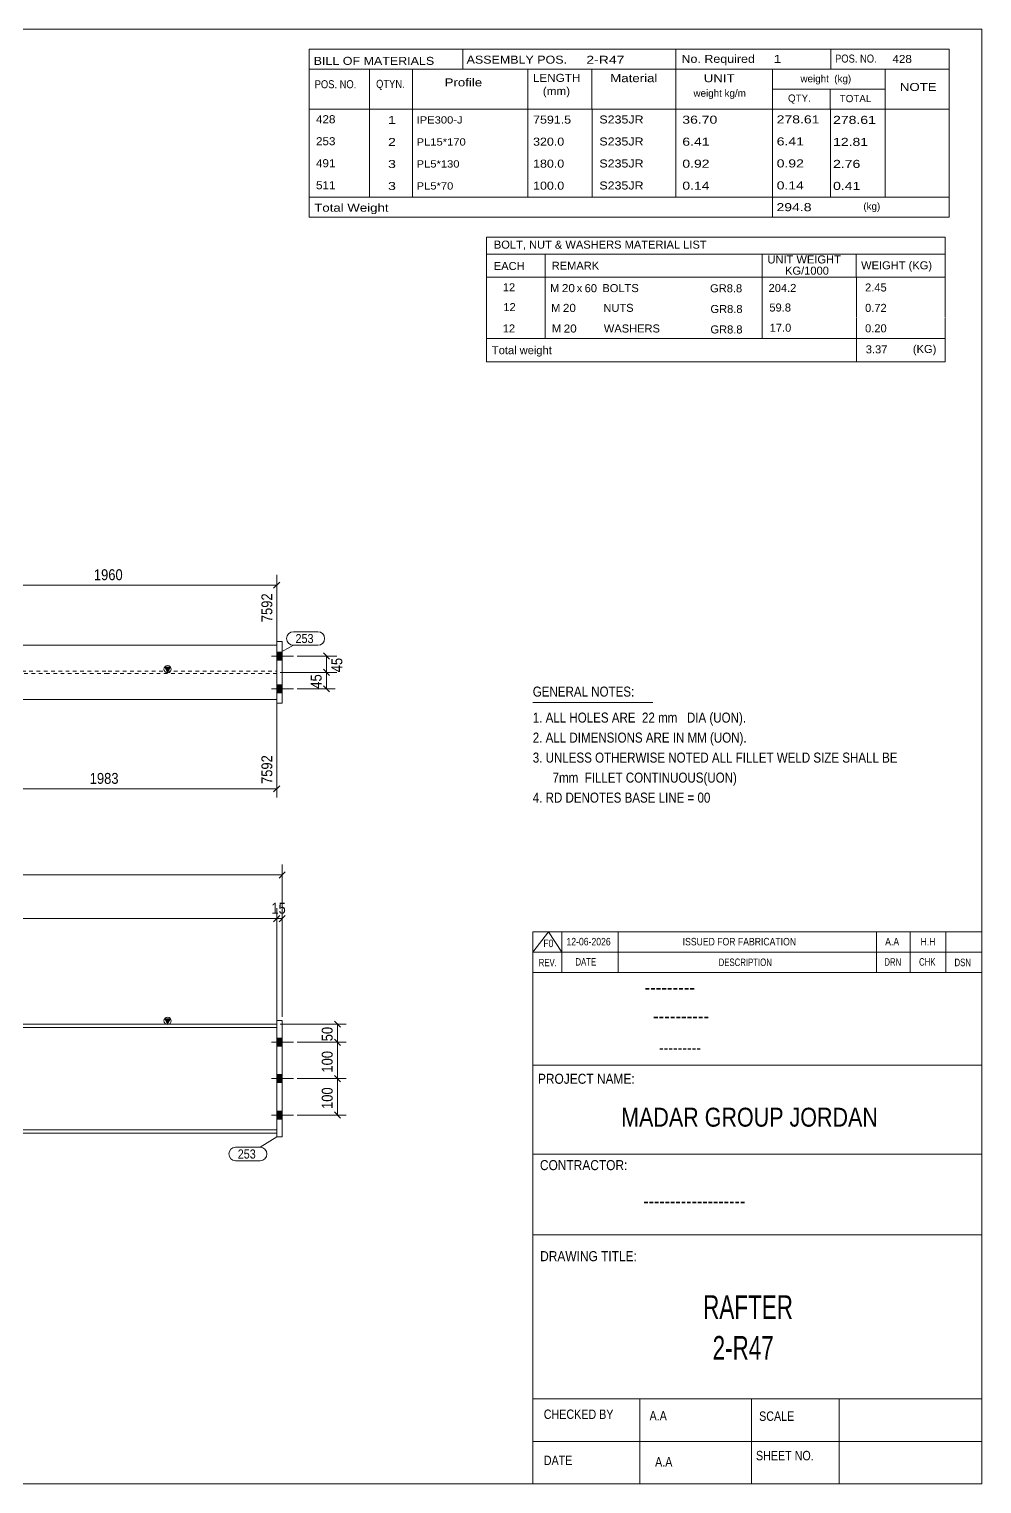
# Model space of a CAD drawing. Header units: millimetres. Extents: x 2 to 579, y 1 to 405.
# Drawn here: x 317 to 579, y 5 to 405 of the extents above; entities that cross this region are included whole.
import ezdxf

# ---------------------------------------------------------------- set-up
doc = ezdxf.new("R2010")
doc.units = ezdxf.units.MM
doc.linetypes.add('XKITLINE00', pattern=[0])
doc.linetypes.add('XKITLINE01', pattern=[4, 1, -1, 1, -1])
for name, color, linetype, lineweight in [('Bolt', 3, 'Continuous', 0), ('Dimensions', 7, 'Continuous', 0), ('DrawingSheet', 5, 'Continuous', 0), ('OtherObjectType', 7, 'Continuous', 0), ('Part', 2, 'Continuous', 0), ('PartMark', 7, 'Continuous', 0)]:
    doc.layers.add(name, color=color, linetype=linetype, lineweight=lineweight)
doc.styles.add('@ARIAL_UNICODE_MS_BOLD', font='ARIAL.TTF')
doc.styles.add('ARIAL', font='ARIAL.TTF')
doc.styles.add('ARIAL_NARROW', font='ARIALN.TTF')
doc.styles.add('COMIC_SANS_MS_BOLD', font='COMICBD.TTF')
doc.styles.add('SWIS721_EX_BT', font='ARIAL.TTF')
doc.styles.add('SWISSE', font='ARIAL.TTF')

# ---------------------------------------------------------------- blocks, each defined once
blk = doc.blocks.new('*A1')
at = {"layer": 'Bolt'}
for points in [[(386.58, 125.33), (385.08, 125.33), (385.08, 127.53), (386.58, 127.53)], [(386.58, 125.33), (385.08, 125.33), (385.08, 127.53), (386.58, 127.53)], [(386.58, 115.33), (385.08, 115.33), (385.08, 117.53), (386.58, 117.53)], [(386.58, 115.33), (385.08, 115.33), (385.08, 117.53), (386.58, 117.53)], [(386.58, 105.33), (385.08, 105.33), (385.08, 107.53), (386.58, 107.53)], [(386.58, 105.33), (385.08, 105.33), (385.08, 107.53), (386.58, 107.53)]]:
    blk.add_hatch(color=3, dxfattribs=at).paths.add_polyline_path(points, flags=17)
at = {"layer": 'Bolt', "color": 3, "linetype": 'XKITLINE00', "lineweight": 0}
for p, q in [((389.68, 126.43), (383.68, 126.43)), ((389.68, 126.43), (383.68, 126.43)), ((386.58, 127.53), (385.08, 127.53)), ((386.58, 127.53), (385.08, 127.53)), ((386.58, 125.33), (385.08, 125.33)), ((386.58, 125.33), (385.08, 125.33)), ((389.68, 116.43), (383.68, 116.43)), ((389.68, 116.43), (383.68, 116.43)), ((386.58, 117.53), (385.08, 117.53)), ((386.58, 117.53), (385.08, 117.53)), ((386.58, 115.33), (385.08, 115.33)), ((386.58, 115.33), (385.08, 115.33)), ((389.68, 106.43), (383.68, 106.43)), ((389.68, 106.43), (383.68, 106.43)), ((386.58, 107.53), (385.08, 107.53)), ((386.58, 107.53), (385.08, 107.53)), ((386.58, 105.33), (385.08, 105.33)), ((386.58, 105.33), (385.08, 105.33))]:
    blk.add_line(p, q, dxfattribs=at)
blk = doc.blocks.new('*A6')
at = {"layer": 'Part'}
blk.add_hatch(color=2, dxfattribs=at).paths.add_polyline_path([(354.28, 132.83), (355.88, 132.83), (355.08, 131.43)], flags=17)
at = {"layer": 'Part', "color": 2, "linetype": 'XKITLINE00', "lineweight": 0}
for p, q in [((355.08, 131.43), (354.28, 132.83)), ((354.28, 132.83), (355.88, 132.83)), ((355.88, 132.83), (355.08, 131.43)), ((54.84, 131.43), (135.24, 131.43)), ((135.24, 130.53), (54.84, 130.53)), ((135.34, 131.43), (236.96, 131.43)), ((236.96, 130.53), (135.34, 130.53)), ((237.06, 131.43), (338.68, 131.43)), ((338.68, 130.53), (237.06, 130.53)), ((338.78, 131.43), (385.08, 131.43)), ((385.08, 130.53), (338.78, 130.53)), ((135.24, 102.33), (54.84, 102.33)), ((54.84, 101.43), (135.24, 101.43)), ((236.96, 102.33), (135.34, 102.33)), ((135.34, 101.43), (236.96, 101.43)), ((338.68, 102.33), (237.06, 102.33)), ((237.06, 101.43), (338.68, 101.43)), ((385.08, 102.33), (338.78, 102.33)), ((338.78, 101.43), (385.08, 101.43))]:
    blk.add_line(p, q, dxfattribs=at)
at = {"layer": 'Part', "color": 7, "linetype": 'XKITLINE01', "lineweight": 0}
for p, q in [((54.84, 131.43), (54.84, 101.43)), ((385.08, 131.43), (385.08, 101.43))]:
    blk.add_line(p, q, dxfattribs=at)
at = {"layer": 'Part', "color": 2, "linetype": 'XKITLINE00', "lineweight": 0}
blk.add_circle((355.08, 132.33), 1, dxfattribs=at)
blk = doc.blocks.new('*A7')
at = {"layer": 'Part', "color": 2, "linetype": 'XKITLINE00', "lineweight": 0}
for p, q in [((385.08, 100.43), (385.08, 132.43)), ((385.08, 132.43), (386.58, 132.43)), ((386.58, 100.43), (386.58, 132.43)), ((385.08, 100.43), (386.58, 100.43))]:
    blk.add_line(p, q, dxfattribs=at)
blk = doc.blocks.new('*A15')
at = {"layer": 'Bolt'}
for points in [[(386.58, 231.53), (385.08, 231.53), (385.08, 233.73), (386.58, 233.73)], [(386.58, 231.53), (385.08, 231.53), (385.08, 233.73), (386.58, 233.73)], [(386.58, 231.53), (385.08, 231.53), (385.08, 233.73), (386.58, 233.73)], [(386.58, 222.53), (385.08, 222.53), (385.08, 224.73), (386.58, 224.73)], [(386.58, 222.53), (385.08, 222.53), (385.08, 224.73), (386.58, 224.73)], [(386.58, 222.53), (385.08, 222.53), (385.08, 224.73), (386.58, 224.73)]]:
    blk.add_hatch(color=3, dxfattribs=at).paths.add_polyline_path(points, flags=17)
at = {"layer": 'Bolt', "color": 3, "linetype": 'XKITLINE00', "lineweight": 0}
for p, q in [((389.68, 232.63), (383.68, 232.63)), ((389.68, 232.63), (383.68, 232.63)), ((389.68, 232.63), (383.68, 232.63)), ((386.58, 233.73), (385.08, 233.73)), ((386.58, 233.73), (385.08, 233.73)), ((386.58, 233.73), (385.08, 233.73)), ((386.58, 231.53), (385.08, 231.53)), ((386.58, 231.53), (385.08, 231.53)), ((386.58, 231.53), (385.08, 231.53)), ((386.58, 224.73), (385.08, 224.73)), ((386.58, 224.73), (385.08, 224.73)), ((386.58, 224.73), (385.08, 224.73)), ((389.68, 223.63), (383.68, 223.63)), ((389.68, 223.63), (383.68, 223.63)), ((389.68, 223.63), (383.68, 223.63)), ((386.58, 222.53), (385.08, 222.53)), ((386.58, 222.53), (385.08, 222.53)), ((386.58, 222.53), (385.08, 222.53))]:
    blk.add_line(p, q, dxfattribs=at)
blk = doc.blocks.new('*A20')
at = {"layer": 'Part'}
blk.add_hatch(color=2, dxfattribs=at).paths.add_polyline_path([(354.28, 229.53), (355.88, 229.53), (355.08, 228.13)], flags=17)
at = {"layer": 'Part', "color": 2, "linetype": 'XKITLINE00', "lineweight": 0}
for p, q in [((54.84, 235.63), (135.24, 235.63)), ((135.34, 235.63), (236.96, 235.63)), ((237.06, 235.63), (338.68, 235.63)), ((338.78, 235.63), (385.08, 235.63)), ((355.08, 228.13), (354.28, 229.53)), ((354.28, 229.53), (355.88, 229.53)), ((355.88, 229.53), (355.08, 228.13)), ((54.84, 220.63), (135.24, 220.63)), ((135.34, 220.63), (236.96, 220.63)), ((237.06, 220.63), (338.68, 220.63)), ((338.78, 220.63), (385.08, 220.63))]:
    blk.add_line(p, q, dxfattribs=at)
at = {"layer": 'Part', "color": 7, "linetype": 'XKITLINE01', "lineweight": 0}
for p, q in [((54.84, 220.63), (54.84, 235.63)), ((385.08, 220.63), (385.08, 235.63)), ((54.84, 228.45), (135.24, 228.45)), ((135.34, 228.45), (236.96, 228.45)), ((237.06, 228.45), (338.68, 228.45)), ((338.78, 228.45), (385.08, 228.45)), ((135.24, 227.8), (54.84, 227.8)), ((236.96, 227.8), (135.34, 227.8)), ((338.68, 227.8), (237.06, 227.8)), ((385.08, 227.8), (338.78, 227.8))]:
    blk.add_line(p, q, dxfattribs=at)
at = {"layer": 'Part', "color": 2, "linetype": 'XKITLINE00', "lineweight": 0}
blk.add_circle((355.08, 229.03), 1, dxfattribs=at)
blk = doc.blocks.new('*A21')
at = {"layer": 'Part', "color": 2, "linetype": 'XKITLINE00', "lineweight": 0}
for p, q in [((385.08, 219.63), (385.08, 236.63)), ((385.08, 236.63), (386.58, 236.63)), ((386.58, 236.63), (386.58, 219.63)), ((386.58, 219.63), (385.08, 219.63))]:
    blk.add_line(p, q, dxfattribs=at)
blk = doc.blocks.new('*A31')
at = {"layer": 'DrawingSheet', "color": 5, "linetype": 'XKITLINE00', "lineweight": 0}
for p, q in [((579, 405), (5, 405)), ((5, 405), (5, 5)), ((579, 5), (579, 405)), ((5, 5), (579, 5))]:
    blk.add_line(p, q, dxfattribs=at)
at = {"layer": 'DrawingSheet', "color": 5, "style": 'ARIAL', "width": 0.85}
blk.add_text('Tekla structures', height=2, rotation=90, dxfattribs=at).set_placement((4.5, 5.5))
blk = doc.blocks.new('*A32')
at = {"layer": 'OtherObjectType', "color": 7, "linetype": 'XKITLINE00', "lineweight": 0}
for p, q in [((442.76, 347.8), (442.75, 336.8)), ((442.76, 347.8), (568.88, 347.8)), ((568.88, 347.8), (568.88, 336.8)), ((442.75, 343.15), (568.88, 343.15)), ((458.87, 343.16), (458.87, 336.8)), ((518.57, 343.16), (518.57, 336.8)), ((544.47, 343.14), (544.47, 336.8)), ((442.76, 336.77), (442.76, 331.27)), ((442.77, 336.8), (568.88, 336.8)), ((458.92, 336.8), (458.92, 331.18)), ((518.57, 336.8), (518.57, 331.18)), ((544.5, 336.8), (544.5, 331.3)), ((568.88, 336.8), (568.88, 331.3)), ((442.79, 331.18), (442.79, 325.57)), ((458.95, 331.18), (458.95, 325.56)), ((518.57, 331.18), (518.57, 325.56)), ((544.5, 331.18), (544.5, 325.68)), ((568.88, 331.18), (568.88, 325.68)), ((442.79, 325.55), (442.79, 319.98)), ((458.95, 325.56), (458.95, 319.94)), ((518.57, 325.56), (518.57, 319.94)), ((544.5, 325.56), (544.5, 319.95)), ((568.88, 325.56), (568.88, 319.95)), ((568.88, 319.95), (442.75, 319.98)), ((442.78, 319.94), (442.78, 313.54)), ((442.85, 319.94), (568.87, 319.94)), ((544.5, 319.91), (544.5, 313.49)), ((568.87, 319.91), (568.87, 313.5)), ((442.77, 313.5), (568.87, 313.5))]:
    blk.add_line(p, q, dxfattribs=at)
at = {"layer": 'OtherObjectType', "color": 7, "style": 'ARIAL_NARROW'}
for s, width, p in [('BOLT, NUT & WASHERS MATERIAL LIST', 1.211571, (444.79, 344.64)), ('EACH', 1.211571, (444.78, 338.77)), ('REMARK', 1.211571, (460.7, 338.86)), ('UNIT WEIGHT', 1.211571, (520.03, 340.57)), ('WEIGHT (KG)', 1.211571, (545.78, 338.95)), (' KG/1000', 1.211571, (524.02, 337.48)), ('12', 1.211571, (447.26, 332.9)), ('M', 1.211571, (460.26, 332.7)), ('20', 1.275, (463.5, 332.68)), ('x', 1.211571, (467.58, 332.68)), ('60', 1.211571, (469.76, 332.67)), ('BOLTS', 1.211571, (474.63, 332.69)), ('GR8.8', 1.211571, (504.25, 332.64)), ('204.2', 1.211571, (520.34, 332.73)), ('2.45', 1.211571, (546.87, 332.86)), ('12', 1.211571, (447.4, 327.46)), ('M', 1.211571, (460.54, 327.26)), ('20', 1.275, (463.78, 327.24)), ('NUTS', 1.211571, (474.91, 327.26)), ('GR8.8', 1.211571, (504.35, 326.94)), ('59.8', 1.211571, (520.56, 327.35)), ('0.72', 1.211571, (546.87, 327.24)), ('17.0', 1.211571, (520.64, 321.79)), ('12', 1.211571, (447.24, 321.59)), ('M', 1.211571, (460.76, 321.59)), ('20', 1.275, (464, 321.57)), ('WASHERS', 1.211571, (475.04, 321.58)), ('GR8.8', 1.211571, (504.35, 321.32)), ('0.20', 1.211571, (546.87, 321.63)), ('Total weight', 1.211571, (444.26, 315.62)), ('3.37', 1.211571, (547.07, 315.85)), ('(KG)', 1.211571, (560.02, 315.95))]:
    blk.add_text(s, height=2.2, dxfattribs=dict(at, width=width)).set_placement(p)
blk = doc.blocks.new('*A33')
at = {"layer": 'OtherObjectType', "color": 7, "linetype": 'XKITLINE00', "lineweight": 0}
blk.add_line((455.5, 219.82), (488.5, 219.82), dxfattribs=at)
at = {"layer": 'OtherObjectType', "color": 7, "style": 'ARIAL_NARROW', "width": 1.008832}
for s, p in [('GENERAL NOTES:', (455.5, 221.47)), ('1. ALL HOLES ARE  22 mm   DIA (UON).', (455.5, 214.32)), ('2. ALL DIMENSIONS ARE IN MM (UON).', (455.5, 208.82)), ('3. UNLESS OTHERWISE NOTED ALL FILLET WELD SIZE SHALL BE', (455.5, 203.32)), ('7mm  FILLET CONTINUOUS(UON)', (460.95, 197.82)), ('4. RD DENOTES BASE LINE = 00', (455.5, 192.32))]:
    blk.add_text(s, height=2.75, dxfattribs=at).set_placement(p)
blk = doc.blocks.new('*A34')
at = {"layer": 'OtherObjectType', "color": 7, "linetype": 'XKITLINE00', "lineweight": 0}
for p, q in [((455.5, 156.76), (579, 156.76)), ((455.5, 151.21), (459.82, 156.76)), ((455.5, 151.21), (455.5, 156.76)), ((459.82, 156.76), (463.53, 151.21)), ((463.53, 151.21), (463.53, 156.76)), ((478.97, 151.21), (478.97, 156.76)), ((549.98, 151.21), (549.98, 156.76)), ((559.24, 151.21), (559.24, 156.76)), ((569.12, 151.21), (569.12, 156.76)), ((579, 151.21), (579, 156.76)), ((455.5, 151.21), (579, 151.21)), ((455.5, 145.65), (455.5, 151.21)), ((459.21, 151.21), (579, 151.21)), ((463.53, 145.65), (463.53, 151.21)), ((478.97, 145.65), (478.97, 151.21)), ((549.98, 145.65), (549.98, 151.21)), ((559.24, 145.65), (559.24, 151.21)), ((569.12, 145.65), (569.12, 151.21)), ((579, 145.65), (579, 151.21))]:
    blk.add_line(p, q, dxfattribs=at)
at = {"layer": 'OtherObjectType', "color": 7, "style": 'ARIAL_NARROW'}
for s, height, width, p in [('F0', 2.058, 1.008832, (458.4, 152.59)), ('12-06-2026', 2.058, 1.008832, (464.76, 153.06)), ('ISSUED FOR FABRICATION', 2.0583, 1.008832, (496.71, 153.06)), ('A.A', 2.058, 1.008832, (552.4, 153.06)), ('H.H', 2.058, 1.008832, (562.13, 153.06)), ('REV.', 2.058, 0.907949, (457.13, 147.31)), ('DATE', 2.058, 0.907949, (467.23, 147.5)), ('DESCRIPTION', 2.0583, 0.907949, (506.61, 147.39)), ('DRN', 2.058, 0.907949, (552.17, 147.47)), ('CHK', 2.058, 0.907949, (561.72, 147.5)), ('DSN', 2.058, 0.907949, (571.47, 147.35))]:
    blk.add_text(s, height=height, dxfattribs=dict(at, width=width)).set_placement(p)
blk = doc.blocks.new('*A36')
at = {"layer": 'OtherObjectType', "color": 2, "linetype": 'XKITLINE00', "lineweight": 0}
for p, q in [((455.5, 145.65), (579, 145.65)), ((455.5, 5), (455.5, 145.64)), ((578.98, 145.64), (579, 5)), ((579, 120.14), (455.5, 120.14)), ((455.5, 95.63), (579, 95.63)), ((579, 73.49), (455.5, 73.49)), ((579, 28.4), (455.5, 28.4)), ((484.94, 28.4), (484.94, 5)), ((515.62, 5), (515.62, 28.4)), ((539.75, 5), (539.75, 28.4)), ((579, 16.7), (455.5, 16.7)), ((579, 5), (455.5, 5))]:
    blk.add_line(p, q, dxfattribs=at)
at = {"layer": 'OtherObjectType', "color": 4, "style": '@ARIAL_UNICODE_MS_BOLD', "width": 0.85}
blk.add_text('---------', height=3.9, dxfattribs=at).set_placement((486.23, 139.59))
at = {"layer": 'OtherObjectType', "color": 7, "style": 'ARIAL', "width": 0.85}
for s, height, p in [('----------', 3.9, (488.56, 131.77)), ('---------', 3.25, (490.21, 123.31))]:
    blk.add_text(s, height=height, dxfattribs=at).set_placement(p)
at = {"layer": 'OtherObjectType', "color": 3, "width": 0.85}
for s, style, p in [('PROJECT NAME:', 'SWIS721_EX_BT', (456.92, 115.01)), ('CONTRACTOR:', 'SWISSE', (457.47, 91.27)), ('DRAWING TITLE:', 'SWIS721_EX_BT', (457.53, 66.24))]:
    blk.add_text(s, height=2.7618, dxfattribs=dict(at, style=style)).set_placement(p)
at = {"layer": 'OtherObjectType', "color": 7, "width": 0.85}
for s, height, p in [('MADAR GROUP JORDAN', 5.2, (479.79, 103.23)), ('CHECKED BY', 2.592, (458.53, 22.86)), ('A.A', 2.592, (487.61, 22.45)), ('SCALE', 2.592, (517.74, 22.33)), ('DATE', 2.592, (458.54, 10.16)), ('A.A', 2.592, (489.14, 9.76)), ('SHEET NO.', 2.592, (516.87, 11.49))]:
    blk.add_text(s, height=height, dxfattribs=at).set_placement(p)
at = {"layer": 'OtherObjectType', "color": 1}
for s, height, style, width, p in [('-------------------', 3.9, 'COMIC_SANS_MS_BOLD', 0.85, (485.87, 80.86)), ('RAFTER', 6.5, 'ARIAL', 0.68, (502.34, 50.37)), ('2-R47', 6.5, 'ARIAL', 0.68, (504.95, 39.17))]:
    blk.add_text(s, height=height, dxfattribs=dict(at, style=style, width=width)).set_placement(p)
blk = doc.blocks.new('*A37')
at = {"layer": 'OtherObjectType', "color": 7, "linetype": 'XKITLINE00', "lineweight": 0}
for p, q in [((393.98, 399.5), (569.98, 399.5)), ((393.98, 399.5), (393.98, 388.5)), ((436.26, 399.42), (436.26, 393.87)), ((494.85, 394), (494.85, 399.5)), ((537.43, 393.96), (537.43, 399.42)), ((569.98, 394), (569.98, 399.5)), ((393.98, 394), (569.98, 394)), ((410.64, 394), (410.64, 383)), ((422.4, 393.98), (422.4, 383.03)), ((454.12, 393.99), (454.13, 383)), ((471.78, 393.98), (471.78, 383)), ((494.85, 393.98), (494.85, 383)), ((521.43, 394), (521.43, 383)), ((552.42, 394), (552.42, 383)), ((569.98, 394), (569.98, 388.5)), ((393.98, 388.5), (393.98, 383)), ((521.45, 388.52), (552.45, 388.52)), ((537.28, 388.52), (537.28, 383)), ((569.98, 388.5), (569.98, 383)), ((393.98, 383), (569.98, 383)), ((393.98, 383), (393.98, 376.95)), ((410.63, 383), (410.63, 376.95)), ((422.44, 382.99), (422.44, 376.95)), ((454.12, 383), (454.11, 376.95)), ((471.79, 383), (471.79, 376.95)), ((494.87, 383), (494.87, 376.95)), ((521.44, 383), (521.44, 376.95)), ((537.33, 382.95), (537.33, 376.95)), ((552.43, 383), (552.43, 376.95)), ((569.98, 383), (569.98, 376.95)), ((393.98, 376.95), (393.98, 370.9)), ((410.63, 376.95), (410.63, 370.9)), ((422.44, 376.94), (422.44, 370.9)), ((454.12, 376.95), (454.11, 370.9)), ((471.79, 376.95), (471.79, 370.9)), ((494.87, 376.95), (494.87, 370.9)), ((521.44, 376.95), (521.44, 370.9)), ((537.33, 376.9), (537.33, 370.9)), ((552.43, 376.95), (552.43, 370.9)), ((569.98, 376.95), (569.98, 370.9)), ((393.98, 370.9), (393.98, 364.85)), ((410.63, 370.9), (410.63, 364.85)), ((422.44, 370.89), (422.44, 364.85)), ((454.12, 370.9), (454.11, 364.85)), ((471.79, 370.9), (471.79, 364.85)), ((494.87, 370.9), (494.87, 364.85)), ((521.44, 370.9), (521.44, 364.85)), ((537.33, 370.85), (537.33, 364.85)), ((552.43, 370.9), (552.43, 364.85)), ((569.98, 370.9), (569.98, 364.85)), ((393.98, 364.85), (393.98, 358.8)), ((410.63, 364.85), (410.63, 358.8)), ((422.44, 364.84), (422.44, 358.8)), ((454.12, 364.85), (454.11, 358.8)), ((471.79, 364.85), (471.79, 358.8)), ((494.87, 364.85), (494.87, 358.8)), ((521.44, 364.85), (521.44, 358.8)), ((537.33, 364.8), (537.33, 358.8)), ((552.43, 364.85), (552.43, 358.8)), ((569.98, 364.85), (569.98, 358.8)), ((393.98, 358.8), (569.98, 358.8)), ((393.98, 358.8), (393.98, 353.3)), ((521.44, 358.8), (521.44, 353.3)), ((569.98, 358.8), (569.98, 353.3)), ((393.98, 353.3), (569.98, 353.3))]:
    blk.add_line(p, q, dxfattribs=at)
at = {"layer": 'OtherObjectType', "color": 7, "style": 'ARIAL_NARROW'}
for s, height, width, p in [('BILL OF MATERIALS', 2.2, 1.36, (395.25, 395.16)), ('ASSEMBLY POS.', 2.2, 1.36, (437.3, 395.5)), ('2-R47', 2.2, 1.525501, (470.23, 395.46)), ('No. Required', 2.2, 1.36, (496.39, 395.72)), ('1', 2.2, 1.525501, (521.75, 395.72)), ('POS. NO.', 2.2, 1.02, (538.63, 395.79)), ('428', 2.2, 1.270501, (554.4, 395.69)), ('LENGTH', 2.2, 1.275, (455.54, 390.49)), ('Material', 2.2, 1.445, (476.81, 390.41)), ('UNIT', 2.2, 1.445, (502.52, 390.4)), ('weight  (kg)', 1.98, 1.19, (529.11, 390.39)), ('POS. NO.', 2.2, 1.02, (395.53, 388.74)), ('QTYN.', 2.2, 1.02, (412.42, 388.84)), ('Profile', 2.2, 1.445, (431.26, 389.25)), ('(mm)', 2.2, 1.275, (458.26, 386.86)), ('weight kg/m', 1.98, 1.19, (499.69, 386.4)), ('NOTE', 2.2, 1.445, (556.44, 387.99)), ('QTY.', 1.98, 1.19, (525.68, 385.03)), ('TOTAL', 1.98, 1.19, (539.9, 384.91)), ('428', 2.2, 1.270501, (395.89, 379.12)), ('1', 2.2, 1.525501, (415.71, 378.91)), ('IPE300-J', 1.98, 1.355501, (423.56, 379.04)), ('7591.5', 2.2, 1.355501, (455.59, 379.01)), ('S235JR', 2.2, 1.355501, (473.81, 379.05)), ('36.70', 2.2, 1.525501, (496.62, 378.99)), ('278.61', 2.2, 1.525501, (522.57, 379.07)), ('278.61', 2.2, 1.525501, (538.08, 378.94)), ('253', 2.2, 1.270501, (395.89, 373.07)), ('2', 2.2, 1.525501, (415.71, 372.86)), ('PL15*170', 1.98, 1.355501, (423.56, 372.99)), ('320.0', 2.2, 1.355501, (455.59, 372.96)), ('S235JR', 2.2, 1.355501, (473.81, 373)), ('6.41', 2.2, 1.525501, (496.62, 372.94)), ('6.41', 2.2, 1.525501, (522.57, 373.02)), ('12.81', 2.2, 1.525501, (538.08, 372.89)), ('491', 2.2, 1.270501, (395.89, 367.02)), ('3', 2.2, 1.525501, (415.71, 366.81)), ('PL5*130', 1.98, 1.355501, (423.56, 366.94)), ('180.0', 2.2, 1.355501, (455.59, 366.91)), ('S235JR', 2.2, 1.355501, (473.81, 366.95)), ('0.92', 2.2, 1.525501, (496.62, 366.89)), ('0.92', 2.2, 1.525501, (522.57, 366.97)), ('2.76', 2.2, 1.525501, (538.08, 366.84)), ('511', 2.2, 1.270501, (395.89, 360.97)), ('3', 2.2, 1.525501, (415.71, 360.76)), ('PL5*70', 1.98, 1.355501, (423.56, 360.89)), ('100.0', 2.2, 1.355501, (455.59, 360.86)), ('S235JR', 2.2, 1.355501, (473.81, 360.9)), ('0.14', 2.2, 1.525501, (496.62, 360.84)), ('0.14', 2.2, 1.525501, (522.57, 360.92)), ('0.41', 2.2, 1.525501, (538.08, 360.79)), ('Total Weight', 2.2, 1.445, (395.4, 354.79)), ('294.8', 2.2, 1.525501, (522.52, 354.94)), ('(kg)', 1.98, 1.19, (546.4, 355.31))]:
    blk.add_text(s, height=height, dxfattribs=dict(at, width=width)).set_placement(p)
blk = doc.blocks.new('*A39')
at = {"layer": 'Dimensions', "color": 7, "linetype": 'XKITLINE00', "lineweight": 0}
for p, q in [((54.19, 173.27), (52.49, 171.58)), ((53.34, 133.43), (53.34, 175.28)), ((53.34, 172.43), (386.58, 172.43)), ((387.43, 173.27), (385.74, 171.58)), ((386.58, 133.43), (386.58, 175.28))]:
    blk.add_line(p, q, dxfattribs=at)
at = {"layer": 'Dimensions', "color": 3}
for p in [(53.34, 172.43), (386.58, 172.43)]:
    blk.add_point(p, dxfattribs=at)
at = {"layer": 'Dimensions', "color": 3, "style": 'ARIAL', "width": 0.85}
blk.add_text('7622', height=3, dxfattribs=at).set_placement((215.51, 173.78))
blk = doc.blocks.new('*A41')
at = {"layer": 'Dimensions', "color": 7, "linetype": 'XKITLINE00', "lineweight": 0}
for p, q in [((55.69, 161.27), (53.99, 159.58)), ((54.84, 132.43), (54.84, 163.28)), ((54.84, 160.43), (385.08, 160.43)), ((385.93, 161.27), (384.24, 159.58)), ((385.08, 132.43), (385.08, 163.28))]:
    blk.add_line(p, q, dxfattribs=at)
at = {"layer": 'Dimensions', "color": 3}
for p in [(54.84, 160.43), (385.08, 160.43)]:
    blk.add_point(p, dxfattribs=at)
at = {"layer": 'Dimensions', "color": 3, "style": 'ARIAL', "width": 0.85}
blk.add_text('7592', height=3, dxfattribs=at).set_placement((215.51, 161.78))
blk = doc.blocks.new('*A42')
at = {"layer": 'Dimensions', "color": 7, "linetype": 'XKITLINE00', "lineweight": 0}
for p, q in [((385.93, 161.27), (384.24, 159.58)), ((385.08, 132.43), (385.08, 163.28)), ((385.08, 160.43), (386.58, 160.43)), ((387.43, 161.27), (385.74, 159.58)), ((386.58, 133.43), (386.58, 163.28))]:
    blk.add_line(p, q, dxfattribs=at)
at = {"layer": 'Dimensions', "color": 3}
for p in [(385.08, 160.43), (386.58, 160.43)]:
    blk.add_point(p, dxfattribs=at)
at = {"layer": 'Dimensions', "color": 3, "style": 'ARIAL', "width": 0.85}
blk.add_text('15', height=3, dxfattribs=at).set_placement((383.61, 161.78))
blk = doc.blocks.new('*A52')
at = {"layer": 'Dimensions', "color": 7, "linetype": 'XKITLINE00', "lineweight": 0}
for p, q in [((390.68, 116.43), (404.22, 116.43)), ((400.98, 117.27), (402.67, 115.58)), ((401.82, 106.43), (401.82, 116.43)), ((390.68, 106.43), (404.22, 106.43)), ((400.98, 107.27), (402.67, 105.58))]:
    blk.add_line(p, q, dxfattribs=at)
at = {"layer": 'Dimensions', "color": 3}
for p in [(401.82, 116.43), (401.82, 106.43)]:
    blk.add_point(p, dxfattribs=at)
at = {"layer": 'Dimensions', "color": 3, "style": 'ARIAL', "width": 0.85}
blk.add_text('100', height=3, rotation=90.0002, dxfattribs=at).set_placement((400.47, 108.09))
blk = doc.blocks.new('*A53')
at = {"layer": 'Dimensions', "color": 7, "linetype": 'XKITLINE00', "lineweight": 0}
for p, q in [((390.68, 126.43), (404.22, 126.43)), ((400.98, 127.27), (402.67, 125.58)), ((401.82, 116.43), (401.82, 126.43)), ((390.68, 116.43), (404.22, 116.43)), ((400.98, 117.27), (402.67, 115.58))]:
    blk.add_line(p, q, dxfattribs=at)
at = {"layer": 'Dimensions', "color": 3}
for p in [(401.82, 126.43), (401.82, 116.43)]:
    blk.add_point(p, dxfattribs=at)
at = {"layer": 'Dimensions', "color": 3, "style": 'ARIAL', "width": 0.85}
blk.add_text('100', height=3, rotation=90.0002, dxfattribs=at).set_placement((400.47, 118.09))
blk = doc.blocks.new('*A54')
at = {"layer": 'Dimensions', "color": 7, "linetype": 'XKITLINE00', "lineweight": 0}
for p, q in [((400.98, 132.27), (402.67, 130.58)), ((386.08, 131.43), (404.22, 131.43)), ((401.82, 126.43), (401.82, 131.43)), ((390.68, 126.43), (404.22, 126.43)), ((400.98, 127.27), (402.67, 125.58))]:
    blk.add_line(p, q, dxfattribs=at)
at = {"layer": 'Dimensions', "color": 3}
for p in [(401.82, 131.43), (401.82, 126.43)]:
    blk.add_point(p, dxfattribs=at)
at = {"layer": 'Dimensions', "color": 3, "style": 'ARIAL', "width": 0.85}
blk.add_text('50', height=3, rotation=90.0002, dxfattribs=at).set_placement((400.47, 126.7))
blk = doc.blocks.new('*A66')
at = {"layer": 'PartMark', "color": 7, "linetype": 'XKITLINE00', "lineweight": 0}
for p, q in [((385.08, 100.43), (380.53, 97.56)), ((373.77, 97.56), (380.53, 97.56)), ((373.77, 93.86), (380.53, 93.86))]:
    blk.add_line(p, q, dxfattribs=at)
for centre, start, end in [((373.77, 95.71), 90, 270), ((380.53, 95.71), 270, 90)]:
    blk.add_arc(centre, 1.85, start, end, dxfattribs=at)
at = {"layer": 'PartMark', "color": 3, "style": 'ARIAL', "width": 0.85}
blk.add_text('253', height=2.5, dxfattribs=at).set_placement((374.37, 94.46))
blk = doc.blocks.new('*A76')
at = {"layer": 'Dimensions', "color": 7, "linetype": 'XKITLINE00', "lineweight": 0}
for p, q in [((294.29, 252.97), (292.59, 251.28)), ((293.44, 232.11), (293.44, 254.98)), ((293.44, 252.13), (385.08, 252.13)), ((385.93, 252.97), (384.24, 251.28)), ((385.08, 236.63), (385.08, 254.98))]:
    blk.add_line(p, q, dxfattribs=at)
at = {"layer": 'Dimensions', "color": 3}
for p in [(293.44, 252.13), (385.08, 252.13)]:
    blk.add_point(p, dxfattribs=at)
at = {"layer": 'Dimensions', "color": 3, "style": 'ARIAL', "width": 0.85}
blk.add_text('1960', height=3, dxfattribs=at).set_placement((334.81, 253.48))
blk.add_text('7592', height=3, rotation=90.0002, dxfattribs=at).set_placement((383.88, 241.93))
blk = doc.blocks.new('*A83')
at = {"layer": 'Dimensions', "color": 7, "linetype": 'XKITLINE00', "lineweight": 0}
for p, q in [((291.16, 220.28), (291.16, 193.73)), ((385.08, 219.63), (385.08, 193.73)), ((292, 196.97), (290.31, 195.28)), ((291.16, 196.13), (385.08, 196.13)), ((385.93, 196.97), (384.24, 195.28))]:
    blk.add_line(p, q, dxfattribs=at)
at = {"layer": 'Dimensions', "color": 3}
for p in [(291.16, 196.13), (385.08, 196.13)]:
    blk.add_point(p, dxfattribs=at)
at = {"layer": 'Dimensions', "color": 3, "style": 'ARIAL', "width": 0.85}
blk.add_text('7592', height=3, rotation=90.0002, dxfattribs=at).set_placement((383.88, 197.43))
blk.add_text('1983', height=3, dxfattribs=at).set_placement((333.67, 197.48))
blk = doc.blocks.new('*A86')
at = {"layer": 'Dimensions', "color": 7, "linetype": 'XKITLINE00', "lineweight": 0}
for p, q in [((386.08, 228.13), (401.18, 228.13)), ((397.93, 228.97), (399.63, 227.28)), ((398.78, 223.63), (398.78, 228.13)), ((397.93, 224.47), (399.63, 222.78)), ((390.68, 223.63), (401.18, 223.63))]:
    blk.add_line(p, q, dxfattribs=at)
at = {"layer": 'Dimensions', "color": 3}
for p in [(398.78, 228.13), (398.78, 223.63)]:
    blk.add_point(p, dxfattribs=at)
at = {"layer": 'Dimensions', "color": 3, "style": 'ARIAL', "width": 0.85}
blk.add_text('45', height=3, rotation=90.0002, dxfattribs=at).set_placement((397.43, 223.65))
blk = doc.blocks.new('*A87')
at = {"layer": 'Dimensions', "color": 7, "linetype": 'XKITLINE00', "lineweight": 0}
for p, q in [((390.68, 232.63), (401.63, 232.63)), ((397.93, 233.47), (399.63, 231.78)), ((398.78, 228.13), (398.78, 232.63)), ((386.08, 228.13), (401.63, 228.13)), ((397.93, 228.97), (399.63, 227.28))]:
    blk.add_line(p, q, dxfattribs=at)
at = {"layer": 'Dimensions', "color": 3}
for p in [(398.78, 232.63), (398.78, 228.13)]:
    blk.add_point(p, dxfattribs=at)
at = {"layer": 'Dimensions', "color": 3, "style": 'ARIAL', "width": 0.85}
blk.add_text('45', height=3, rotation=90.0002, dxfattribs=at).set_placement((403.13, 228.15))
blk = doc.blocks.new('*A95')
at = {"layer": 'PartMark', "color": 7, "linetype": 'XKITLINE00', "lineweight": 0}
for p, q in [((389.66, 239.29), (396.42, 239.29)), ((385.41, 233.2), (389.66, 235.59)), ((389.66, 235.59), (396.42, 235.59))]:
    blk.add_line(p, q, dxfattribs=at)
for centre, start, end in [((389.66, 237.44), 90, 270), ((396.42, 237.44), 270, 90)]:
    blk.add_arc(centre, 1.85, start, end, dxfattribs=at)
at = {"layer": 'PartMark', "color": 3, "style": 'ARIAL', "width": 0.85}
blk.add_text('253', height=2.5, dxfattribs=at).set_placement((390.26, 236.19))

msp = doc.modelspace()

# ---------------------------------------------------------------- block references
at = {"lineweight": 0}
for name in ['*A31', '*A37', '*A32', '*A76', '*A21', '*A95', '*A15', '*A87', '*A86', '*A33', '*A83', '*A39', '*A41', '*A42', '*A34', '*A36', '*A7', '*A54', '*A1', '*A53', '*A52', '*A66']:
    msp.add_blockref(name, (0, 0), dxfattribs=at)
at = {"layer": 'Part', "lineweight": 0}
for name in ['*A20', '*A6']:
    msp.add_blockref(name, (0, 0), dxfattribs=at)

doc.saveas('drawing.dxf')
